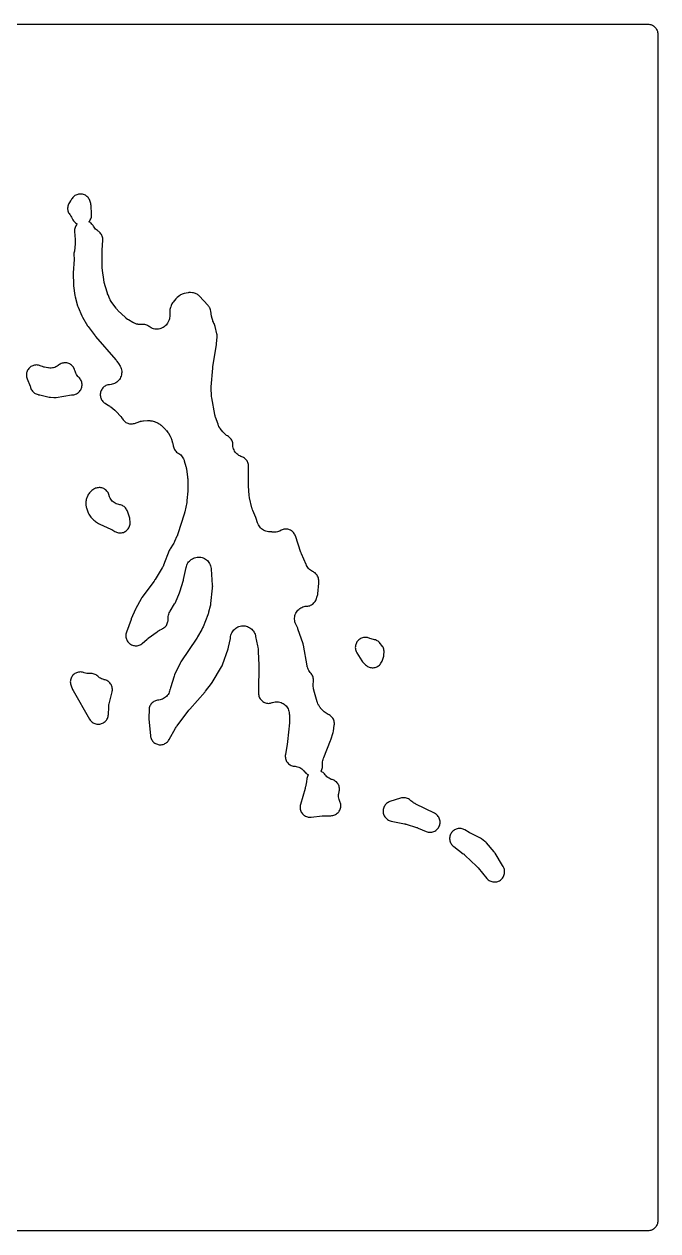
# Model space of a CAD drawing. Header units: millimetres. Extents: x 0 to 300, y 0 to 300.
# Drawn here: x 142.5 to 300.1, y -0.1 to 300.1 of the extents above; entities that cross this region are included whole.
import ezdxf

# ---------------------------------------------------------------- set-up
doc = ezdxf.new("R2010")
doc.units = ezdxf.units.MM
doc.layers.add('CUT', color=7, linetype='CONTINUOUS')

msp = doc.modelspace()

# ---------------------------------------------------------------- linework, layer by layer
at = {"layer": 'CUT'}
msp.add_lwpolyline([(2.4114, 300.1485), (297.5886, 300.1485), (297.8947, 300.1335), (298.1371, 300.0975), (298.3748, 300.038), (298.6056, 299.9554), (298.8271, 299.8507), (299.0373, 299.7247), (299.2341, 299.5787), (299.4156, 299.4142), (299.5802, 299.2326), (299.7262, 299.0358), (299.8521, 298.8256), (299.9569, 298.6041), (300.0395, 298.3734), (300.099, 298.1357), (300.135, 297.8933), (300.15, 297.5872), (300.15, 297.0119), (300.15, 2.4114), (300.1369, 2.1453), (300.135, 2.1054), (300.135, 2.1053), (300.099, 1.8629), (300.0395, 1.6252), (299.9569, 1.3944), (299.8521, 1.1729), (299.7262, 0.9627), (299.5802, 0.7659), (299.4156, 0.5844), (299.2341, 0.4198), (299.0373, 0.2738), (298.8271, 0.1479), (298.6056, 0.0431), (298.3748, -0.0395), (298.1371, -0.099), (297.8947, -0.135), (297.5886, -0.15), (297.0775, -0.15), (3, -0.15)], dxfattribs=at)
for points in [[(154.2758, 252.1142), (154.4259, 251.7985), (154.4268, 251.7965), (154.4275, 251.7968), (154.4909, 251.6432), (154.607, 251.4257), (154.744, 251.2207), (154.9005, 251.0302), (155.075, 250.856), (155.2659, 250.6999), (155.4711, 250.5633), (155.6856, 250.4493), (155.6148, 250.3764), (155.4607, 250.1828), (155.3264, 249.9749), (155.2135, 249.7548), (155.1228, 249.5245), (155.0553, 249.2865), (155.0117, 249.0429), (154.9924, 248.7962), (154.9975, 248.5488), (155.1378, 246.5572), (155.147, 246.317), (155.1481, 246.1538), (155.1419, 245.9135), (155.0409, 244.1709), (155.0255, 243.9861), (155.022, 243.9532), (154.9688, 243.6166), (154.9019, 243.3607), (154.8516, 243.1207), (154.825, 242.8768), (154.8225, 242.6315), (154.844, 242.3871), (154.8825, 242.1078), (154.8958, 241.7724), (154.8955, 241.7397), (154.8894, 241.5572), (154.6995, 238.2821), (154.6977, 238.2453), (154.6974, 238.2385), (154.6955, 238.0836), (154.747, 235.3485), (154.7693, 235.059), (155.0999, 232.6262), (155.1626, 232.3147), (155.7603, 230.0875), (155.8782, 229.7481), (156.8255, 227.5448), (156.9748, 227.2522), (158.2685, 225.0819), (158.4028, 224.8797), (160.1242, 222.5419), (160.2502, 222.3845), (165.2496, 216.6309), (165.3626, 216.4945), (165.4371, 216.4001), (165.5435, 216.2585), (166.1019, 215.4779), (166.2064, 215.3238), (166.2244, 215.2958), (166.3949, 214.9991), (166.5228, 214.7144), (166.6219, 214.4183), (166.6912, 214.1139), (166.7299, 213.8041), (166.7377, 213.492), (166.7145, 213.1807), (166.6606, 212.8732), (166.5764, 212.5726), (166.4629, 212.2818), (166.321, 212.0037), (166.1524, 211.741), (165.9584, 211.4963), (165.7412, 211.2721), (165.5028, 211.0705), (165.2457, 210.8936), (164.9722, 210.743), (164.6851, 210.6203), (164.3873, 210.5266), (164.0817, 210.463), (163.6797, 210.4202), (163.6798, 210.4192), (163.5212, 210.4025), (163.283, 210.3536), (163.0507, 210.2818), (162.8265, 210.1878), (162.6125, 210.0725), (162.4106, 209.9369), (162.2229, 209.7824), (162.0511, 209.6103), (161.8968, 209.4224), (161.7615, 209.2203), (161.6465, 209.0061), (161.5528, 208.7818), (161.4814, 208.5494), (161.4329, 208.3111), (161.4077, 208.0693), (161.4062, 207.8261), (161.4283, 207.584), (161.4738, 207.3451), (161.5423, 207.1119), (161.6331, 206.8863), (161.7454, 206.6707), (161.8782, 206.467), (162.0301, 206.2771), (162.1997, 206.1029), (162.3854, 205.946), (162.5855, 205.8079), (163.4801, 205.2526), (163.6769, 205.1217), (163.8076, 205.0286), (163.9957, 204.8856), (165.0156, 204.0582), (165.218, 203.8815), (165.3509, 203.7569), (165.5402, 203.5662), (166.3918, 202.6444), (166.5228, 202.4949), (166.5455, 202.4676), (166.7827, 202.1488), (166.8024, 202.1193), (166.908, 201.9509), (166.9442, 201.8897), (167.0788, 201.6854), (167.2328, 201.4953), (167.4046, 201.3211), (167.5926, 201.1645), (167.795, 201.0271), (168.0099, 200.9101), (168.2352, 200.8147), (168.4687, 200.7418), (168.7083, 200.692), (168.9515, 200.6659), (169.1962, 200.6637), (169.4399, 200.6854), (169.6803, 200.7308), (169.9151, 200.7995), (171.2184, 201.2513), (171.3695, 201.3001), (171.3967, 201.3082), (171.6796, 201.3801), (171.9675, 201.4279), (171.9957, 201.4313), (172.1536, 201.4473), (173.1742, 201.5287), (173.3846, 201.5396), (173.4157, 201.5403), (173.697, 201.5098), (173.7326, 201.504), (173.9312, 201.4661), (174.0566, 201.4386), (174.299, 201.3978), (174.5441, 201.381), (174.5874, 201.3823), (174.8564, 201.2893), (174.8856, 201.2777), (175.0474, 201.2086), (175.6056, 200.9548), (175.7529, 200.884), (175.779, 200.8707), (176.0406, 200.723), (176.2668, 200.5679), (176.4989, 200.377), (176.5206, 200.3575), (176.6398, 200.2456), (177.7182, 199.1884), (177.841, 199.0622), (177.8624, 199.0392), (178.0712, 198.7921), (178.2558, 198.5265), (178.2726, 198.4998), (178.3626, 198.3486), (178.781, 197.6071), (178.8674, 197.4447), (178.8822, 197.4153), (179.0307, 197.0787), (179.0424, 197.048), (179.1041, 196.8747), (179.4088, 195.9472), (179.4676, 195.7502), (179.4771, 195.7148), (179.5618, 195.3127), (179.5674, 195.2764), (179.5737, 195.2266), (179.6192, 194.9724), (179.6907, 194.7242), (179.7874, 194.4848), (179.9083, 194.2566), (180.052, 194.042), (180.2172, 193.8435), (180.4019, 193.663), (180.6043, 193.5026), (180.8222, 193.3639), (180.9395, 193.2975), (181.1867, 193.1242), (181.4162, 192.9281), (181.6258, 192.7108), (181.8136, 192.4745), (181.9779, 192.2212), (182.1172, 191.9534), (182.2409, 191.6465), (182.2515, 191.6161), (182.3067, 191.4448), (182.7133, 190.0689), (182.7512, 189.9311), (182.7575, 189.9063), (182.8174, 189.6268), (182.8218, 189.6016), (182.8437, 189.4604), (183.1232, 187.4009), (183.1459, 187.1877), (183.1572, 187.0425), (183.1677, 186.8283), (183.2161, 184.4673), (183.2145, 184.2554), (183.2093, 184.1117), (183.1957, 183.9002), (182.9811, 181.588), (182.9578, 181.3931), (182.9386, 181.2611), (182.9052, 181.0677), (182.4469, 178.7748), (182.3994, 178.5677), (182.3631, 178.4281), (182.304, 178.2241), (180.7149, 173.2731), (180.6386, 173.0582), (180.5824, 172.9139), (180.4932, 172.7041), (179.8769, 171.3679), (179.7606, 171.1372), (179.6763, 170.9834), (179.5444, 170.7611), (178.8074, 169.6115), (178.6838, 169.3958), (178.5822, 169.1688), (177.1654, 165.5278), (177.102, 165.3747), (177.09, 165.3476), (176.9431, 165.0507), (176.9288, 165.0247), (176.8456, 164.8814), (175.0295, 161.9051), (174.9395, 161.7646), (174.8762, 161.6705), (174.7799, 161.5342), (171.7661, 157.4598), (171.5785, 157.165), (170.2511, 154.7178), (170.1579, 154.5272), (169.1314, 152.179), (169.1186, 152.1492), (169.1163, 152.1437), (169.0667, 152.0165), (167.9113, 148.7967), (167.8401, 148.5627), (167.7921, 148.323), (167.7677, 148.0796), (167.7672, 147.8351), (167.7906, 147.5917), (167.8376, 147.3517), (167.9079, 147.1175), (168.0008, 146.8913), (168.1153, 146.6752), (168.2503, 146.4713), (168.4046, 146.2816), (168.5767, 146.1079), (168.765, 145.9519), (168.9676, 145.815), (169.1826, 145.6985), (169.408, 145.6036), (169.6416, 145.5311), (169.8811, 145.4819), (170.1243, 145.4562), (170.3688, 145.4545), (170.6124, 145.4766), (170.8526, 145.5225), (171.0871, 145.5916), (171.3138, 145.6832), (171.5305, 145.7966), (171.7351, 145.9306), (171.9255, 146.084), (172.9846, 147.0256), (173.1199, 147.1402), (173.2135, 147.2159), (173.354, 147.324), (175.5545, 148.9358), (175.7684, 149.0814), (175.9168, 149.1751), (176.1401, 149.3056), (176.8701, 149.6989), (176.9168, 149.7224), (177.134, 149.8462), (177.3378, 149.991), (177.5261, 150.1555), (177.6971, 150.338), (177.849, 150.5366), (177.9802, 150.7494), (178.0896, 150.9743), (178.1759, 151.2089), (178.2384, 151.4511), (178.2764, 151.6982), (178.2895, 151.9479), (178.2793, 152.1606), (178.2781, 152.4758), (178.3048, 152.77), (178.3589, 153.0604), (178.44, 153.3444), (178.5474, 153.6196), (178.6929, 153.9089), (178.7083, 153.9363), (178.7984, 154.0877), (179.9155, 155.8694), (180.0111, 156.0358), (180.0937, 156.209), (181.1216, 158.5971), (181.2243, 158.882), (182.0783, 161.7941), (182.0874, 161.8259), (182.089, 161.8318), (182.1227, 161.9669), (182.7817, 164.9655), (182.8257, 165.1447), (182.8344, 165.1766), (182.9397, 165.4997), (183.0643, 165.7837), (183.2162, 166.0539), (183.394, 166.3079), (183.5959, 166.5432), (183.8201, 166.7574), (184.0642, 166.9485), (184.326, 167.1146), (184.6029, 167.2542), (184.8921, 167.3658), (185.191, 167.4484), (185.4965, 167.5011), (185.8057, 167.5236), (186.1157, 167.5154), (186.4233, 167.4768), (186.7256, 167.408), (187.0197, 167.3099), (187.3027, 167.1832), (187.5719, 167.0293), (187.8245, 166.8496), (188.0583, 166.646), (188.2709, 166.4203), (188.4602, 166.1747), (188.6244, 165.9117), (188.7619, 165.6339), (188.8714, 165.3438), (188.9518, 165.0444), (189.0072, 164.709), (189.0109, 164.6762), (189.0275, 164.4921), (189.2867, 160.5106), (189.2937, 160.3521), (189.2943, 160.3237), (189.2881, 160.0066), (189.2864, 159.9783), (189.2732, 159.8202), (188.8749, 156.0111), (188.8382, 155.7496), (188.8071, 155.5731), (188.752, 155.3149), (188.3733, 153.8004), (188.3039, 153.5581), (188.2514, 153.3953), (188.1659, 153.1582), (186.969, 150.1575), (186.8646, 149.9199), (186.7882, 149.7613), (186.6676, 149.5316), (185.5949, 147.6492), (185.5267, 147.5343), (185.4789, 147.4571), (185.4067, 147.3447), (181.4489, 141.4239), (181.3504, 141.2638), (181.2642, 141.0968), (179.9061, 138.2034), (179.789, 137.9058), (178.8541, 134.9958), (178.7705, 134.6549), (178.7501, 134.5362), (178.7426, 134.4972), (178.6626, 134.1684), (178.5605, 133.877), (178.4304, 133.5971), (178.2735, 133.3312), (178.0912, 133.082), (177.8854, 132.8519), (177.658, 132.6431), (177.4113, 132.4576), (177.1475, 132.2972), (176.8693, 132.1634), (176.5793, 132.0575), (176.2803, 131.9806), (175.9753, 131.9333), (175.8948, 131.9289), (175.6505, 131.9033), (175.41, 131.8538), (175.1755, 131.781), (174.9493, 131.6855), (174.7335, 131.5683), (174.5302, 131.4305), (174.3415, 131.2734), (174.1691, 131.0985), (174.0147, 130.9076), (173.8797, 130.7025), (173.7655, 130.4851), (173.6732, 130.2575), (173.6037, 130.022), (173.5576, 129.7808), (173.5354, 129.5363), (173.4568, 127.6417), (173.4664, 127.2968), (173.876, 123.0739), (173.9113, 122.8328), (173.9699, 122.5963), (174.0513, 122.3667), (174.1546, 122.146), (174.2789, 121.9365), (174.423, 121.74), (174.5856, 121.5585), (174.765, 121.3937), (174.9596, 121.2472), (175.1676, 121.1203), (175.3869, 121.0142), (175.6156, 120.93), (175.8513, 120.8685), (176.0919, 120.8301), (176.3351, 120.8154), (176.5785, 120.8244), (176.82, 120.8571), (177.0571, 120.9131), (177.2876, 120.992), (177.5094, 121.0929), (177.7203, 121.2149), (177.9183, 121.3569), (178.1015, 121.5174), (178.2683, 121.695), (178.4169, 121.8881), (178.5461, 122.0946), (180.1595, 124.9786), (180.2941, 125.2007), (180.3906, 125.3481), (180.5402, 125.5604), (183.4611, 129.4136), (183.5477, 129.5236), (183.608, 129.5973), (183.6987, 129.704), (187.4894, 133.997), (187.5103, 134.0211), (187.5142, 134.0255), (187.599, 134.1297), (189.1097, 136.089), (189.2777, 136.3361), (191.6061, 140.2453), (191.7211, 140.4619), (191.8144, 140.6887), (193.2455, 144.722), (193.3416, 145.0715), (193.7802, 147.282), (193.8122, 147.4883), (193.817, 147.5305), (193.842, 147.712), (193.8472, 147.7443), (193.9174, 148.0736), (194.0105, 148.3664), (194.1317, 148.6487), (194.2799, 148.9178), (194.4536, 149.1712), (194.6512, 149.4064), (194.8708, 149.6212), (195.1104, 149.8136), (195.3675, 149.9816), (195.6399, 150.1238), (195.9248, 150.2387), (196.2195, 150.3253), (196.5213, 150.3827), (196.8273, 150.4104), (197.1345, 150.4081), (197.44, 150.3758), (197.7409, 150.3139), (198.0343, 150.2229), (198.3175, 150.1038), (198.5877, 149.9575), (198.8423, 149.7856), (199.0789, 149.5897), (199.2953, 149.3716), (199.4894, 149.1335), (199.6593, 148.8775), (199.8034, 148.6062), (199.9204, 148.3221), (200.0176, 147.9997), (200.0255, 147.968), (200.0654, 147.7891), (200.5328, 145.4239), (200.5785, 145.1354), (200.5809, 145.1205), (200.6623, 144.6061), (200.6785, 144.4232), (200.8116, 141.8787), (200.8329, 141.1241), (200.8341, 141.0833), (200.8358, 141.0239), (200.7829, 133.6432), (200.7931, 133.3993), (200.827, 133.1577), (200.8843, 132.9205), (200.9644, 132.69), (201.0666, 132.4684), (201.19, 132.2579), (201.3332, 132.0604), (201.4951, 131.8778), (201.674, 131.7118), (201.8682, 131.564), (202.0758, 131.4359), (202.295, 131.3287), (202.5236, 131.2433), (202.7595, 131.1807), (203.0003, 131.1413), (203.2438, 131.1256), (203.4877, 131.1337), (203.7296, 131.1655), (203.9673, 131.2208), (204.1984, 131.2989), (204.294, 131.3366), (204.5862, 131.42), (204.8851, 131.4749), (205.1879, 131.5007), (205.4917, 131.4971), (205.7938, 131.4643), (206.0914, 131.4024), (206.3815, 131.3121), (206.6616, 131.1942), (206.929, 131.0498), (207.1812, 130.8803), (207.4159, 130.6873), (207.6309, 130.4725), (207.8241, 130.2379), (207.9938, 129.9858), (208.1383, 129.7185), (208.2564, 129.4385), (208.3469, 129.1484), (208.409, 128.851), (208.4453, 128.5199), (208.4472, 128.4875), (208.4539, 128.3064), (208.4724, 126.819), (208.4696, 126.6201), (208.4641, 126.4851), (208.4507, 126.2867), (208.0099, 121.5935), (208.0095, 121.5905), (208.0079, 121.5781), (207.9995, 121.5127), (207.9733, 121.3093), (207.9511, 121.1364), (207.9243, 120.9274), (207.4774, 118.391), (207.4462, 118.1405), (207.4405, 117.8881), (207.4602, 117.6365), (207.5051, 117.3881), (207.5749, 117.1456), (207.6688, 116.9113), (207.7859, 116.6876), (207.9248, 116.4769), (208.0844, 116.2813), (208.2628, 116.1028), (208.4583, 115.9432), (208.669, 115.8041), (208.8925, 115.687), (209.1268, 115.593), (209.3693, 115.5231), (209.6177, 115.478), (209.8693, 115.4582), (209.8845, 115.4578), (210.1867, 115.4198), (210.4838, 115.3528), (210.7731, 115.2573), (211.0517, 115.1343), (211.3172, 114.9849), (211.567, 114.8106), (211.7987, 114.6129), (212.0102, 114.3937), (212.2553, 114.0847), (212.2564, 114.0855), (212.3519, 113.965), (212.5197, 113.791), (212.7036, 113.6341), (212.9017, 113.4956), (213.1123, 113.3769), (213.202, 113.3372), (213.2018, 113.3369), (213.0758, 113.1283), (212.9708, 112.9084), (212.8876, 112.6793), (212.8271, 112.4432), (212.7899, 112.2024), (212.7492, 111.8139), (212.7442, 111.7818), (212.7122, 111.603), (212.4529, 110.3329), (212.4202, 110.1875), (212.396, 110.0892), (212.3576, 109.9453), (211.2116, 105.9724), (211.1551, 105.7328), (211.1224, 105.4888), (211.1139, 105.2428), (211.1297, 104.9972), (211.1695, 104.7542), (211.233, 104.5164), (211.3196, 104.286), (211.4284, 104.0652), (211.5584, 103.8561), (211.7084, 103.6609), (211.8768, 103.4814), (212.0621, 103.3193), (212.2624, 103.1762), (212.4758, 103.0535), (212.7003, 102.9524), (212.9336, 102.8738), (213.1735, 102.8186), (213.4176, 102.7872), (213.6637, 102.78), (213.9093, 102.7971), (216.6586, 103.1245), (216.8715, 103.1437), (217.0163, 103.1526), (217.2298, 103.1596), (218.7776, 103.1667), (219.0273, 103.1803), (219.2745, 103.2188), (219.5166, 103.2819), (219.7512, 103.3688), (219.9759, 103.4788), (220.1885, 103.6106), (220.3868, 103.763), (220.5689, 103.9345), (220.733, 104.1233), (220.8774, 104.3276), (221.0007, 104.5453), (221.1015, 104.7742), (221.179, 105.0121), (221.2324, 105.2565), (221.261, 105.505), (221.2647, 105.7551), (221.2433, 106.0044), (221.1972, 106.2502), (221.1267, 106.4902), (221.0325, 106.722), (220.9307, 106.9406), (220.8298, 107.2267), (220.7568, 107.5212), (220.7126, 107.8214), (220.6975, 108.1245), (220.7117, 108.4275), (220.755, 108.7279), (220.8483, 109.1095), (220.8476, 109.1097), (220.8889, 109.2797), (220.9233, 109.5258), (220.9331, 109.7741), (220.9182, 110.0222), (220.8787, 110.2675), (220.8151, 110.5077), (220.728, 110.7405), (220.6182, 110.9634), (220.4867, 111.1743), (220.335, 111.3711), (220.1645, 111.5519), (219.977, 111.7149), (219.7741, 111.8584), (219.558, 111.9811), (219.3308, 112.0817), (219.0947, 112.1593), (218.898, 112.2133), (218.6031, 112.3271), (218.3211, 112.47), (218.0548, 112.6405), (217.8071, 112.8368), (217.5803, 113.057), (217.3767, 113.2989), (217.3411, 113.3511), (217.194, 113.5455), (217.0287, 113.7246), (216.8468, 113.8868), (216.6499, 114.0305), (216.44, 114.1543), (216.3067, 114.2163), (216.3177, 114.2313), (216.4412, 114.4391), (216.5441, 114.6578), (216.6254, 114.8855), (216.6844, 115.1199), (216.7204, 115.3589), (216.7332, 115.6003), (216.7365, 116.3361), (216.7415, 116.5152), (216.7432, 116.5471), (216.7761, 116.8748), (216.8345, 117.1696), (216.9291, 117.485), (216.9397, 117.5152), (217.0033, 117.6827), (218.7021, 121.8536), (218.78, 122.0736), (219.3273, 123.8852), (219.4045, 124.2244), (219.6326, 125.6929), (219.6588, 125.9453), (219.6592, 126.1991), (219.6339, 126.4516), (219.5832, 126.7003), (219.5075, 126.9425), (219.4076, 127.1758), (219.2846, 127.3978), (219.1397, 127.6062), (218.9745, 127.7988), (218.7905, 127.9736), (218.5898, 128.129), (218.3744, 128.2631), (218.1465, 128.3747), (217.8571, 128.4987), (217.5932, 128.6429), (217.3443, 128.8118), (217.0903, 129.0221), (217.0667, 129.0437), (216.9371, 129.1677), (216.5884, 129.5177), (216.4612, 129.6519), (216.4391, 129.6764), (216.2054, 129.9626), (216.1857, 129.9892), (216.0797, 130.1407), (215.8614, 130.4694), (215.7585, 130.6334), (215.7409, 130.6632), (215.5756, 130.9784), (215.4437, 131.309), (215.4326, 131.3417), (215.375, 131.5266), (214.5565, 134.4134), (214.51, 134.5941), (214.5025, 134.6266), (214.4422, 134.9643), (214.4158, 135.3063), (214.4149, 135.3396), (214.4144, 135.5262), (214.4457, 136.9256), (214.4389, 137.1742), (214.4075, 137.4208), (214.3517, 137.6631), (214.2721, 137.8987), (214.1695, 138.1251), (214.0449, 138.3403), (213.8995, 138.542), (213.7349, 138.7283), (213.6488, 138.8165), (213.4538, 139.0604), (213.284, 139.3225), (213.1411, 139.6002), (213.0263, 139.8906), (212.9328, 140.2199), (212.9253, 140.2523), (212.8878, 140.4348), (211.9591, 145.6127), (211.919, 145.796), (211.8653, 145.9759), (210.6044, 149.6853), (210.5373, 149.8607), (210.4573, 150.0305), (210.1408, 150.6416), (210.0617, 150.8038), (210.0479, 150.8337), (209.9232, 151.1449), (209.8376, 151.4386), (209.7808, 151.7392), (209.7536, 152.0438), (209.7561, 152.3497), (209.7883, 152.6539), (209.8498, 152.9535), (209.9402, 153.2457), (210.0586, 153.5278), (210.2038, 153.797), (210.3745, 154.0509), (210.569, 154.2869), (210.7855, 154.503), (211.022, 154.697), (211.2763, 154.8671), (211.5458, 155.0117), (211.8282, 155.1294), (212.1206, 155.2191), (212.4204, 155.28), (212.7246, 155.3115), (212.7709, 155.3118), (213.0237, 155.3261), (213.2738, 155.3659), (213.5186, 155.4308), (213.7555, 155.5201), (213.9822, 155.6329), (214.1964, 155.7681), (214.3957, 155.9243), (214.5782, 156.0998), (214.7421, 156.2929), (214.8855, 156.5015), (215.0071, 156.7236), (215.1057, 156.9569), (215.4011, 157.7688), (215.4656, 157.973), (215.5125, 158.182), (215.5412, 158.3942), (215.784, 161.0289), (215.7943, 161.2246), (215.7893, 161.4205), (215.7642, 161.8071), (215.735, 162.0583), (215.6806, 162.3054), (215.6015, 162.5457), (215.4985, 162.7767), (215.3727, 162.9962), (215.2254, 163.2018), (215.0581, 163.3915), (214.8724, 163.5633), (214.6703, 163.7155), (214.4539, 163.8465), (214.2253, 163.9549), (214.2126, 163.9602), (213.9431, 164.1038), (213.6888, 164.2728), (213.4521, 164.4657), (213.2352, 164.6806), (213.0402, 164.9155), (212.8689, 165.1683), (212.7089, 165.4622), (212.6947, 165.4915), (212.6195, 165.6574), (211.4847, 168.331), (211.4309, 168.4648), (211.3961, 168.5564), (211.3475, 168.6921), (209.9719, 172.7813), (209.8843, 173.0053), (209.7756, 173.2198), (209.6468, 173.423), (209.4991, 173.6128), (209.3338, 173.7875), (209.1525, 173.9455), (208.9568, 174.0854), (208.7486, 174.2059), (208.5298, 174.3057), (208.3024, 174.3841), (208.0685, 174.4403), (207.8304, 174.4737), (207.5901, 174.4841), (207.3499, 174.4713), (207.112, 174.4356), (206.8787, 174.3771), (206.6521, 174.2965), (206.4343, 174.1945), (206.0684, 174.0011), (205.778, 173.8833), (205.4767, 173.7948), (205.168, 173.7369), (204.855, 173.71), (204.541, 173.7145), (204.199, 173.7538), (204.1325, 173.7648), (203.9061, 173.7917), (203.6783, 173.798), (203.628, 173.797), (203.5943, 173.7973), (203.2484, 173.8171), (202.9363, 173.8667), (202.6307, 173.9475), (202.3347, 174.0585), (202.0514, 174.1986), (201.7836, 174.3665), (201.534, 174.5604), (201.3051, 174.7784), (201.0993, 175.0183), (200.9186, 175.2776), (200.7649, 175.5538), (200.6276, 175.8719), (200.6158, 175.9034), (200.5543, 176.0816), (200.2347, 177.0901), (200.1407, 177.3396), (199.3765, 179.0808), (199.3107, 179.2404), (199.2996, 179.2693), (199.1905, 179.5968), (199.1821, 179.6266), (199.139, 179.7938), (198.5565, 182.2883), (198.5263, 182.4297), (198.5214, 182.4552), (198.4776, 182.7409), (198.4746, 182.7667), (198.461, 182.9106), (198.2908, 185.1707), (198.2824, 185.3261), (198.2788, 185.4317), (198.2768, 185.5873), (198.3122, 190.0988), (198.3025, 190.3386), (198.2699, 190.5764), (198.2147, 190.81), (198.1373, 191.0372), (198.0385, 191.2559), (197.9191, 191.4642), (197.7804, 191.66), (197.6235, 191.8416), (197.4499, 192.0074), (197.2612, 192.1557), (197.0591, 192.2853), (196.8456, 192.3948), (196.6225, 192.4834), (196.3848, 192.5649), (196.1113, 192.6889), (195.8509, 192.8384), (195.6059, 193.012), (195.3786, 193.2082), (195.1711, 193.4252), (194.9852, 193.661), (194.8226, 193.9135), (194.6848, 194.1803), (194.5731, 194.4591), (194.4885, 194.7472), (194.4318, 195.0421), (194.4035, 195.341), (194.4036, 195.4723), (194.392, 195.7156), (194.3567, 195.9567), (194.2981, 196.1932), (194.2168, 196.4229), (194.1135, 196.6435), (193.9893, 196.8531), (193.8452, 197.0496), (193.6827, 197.2311), (193.5033, 197.3959), (193.3087, 197.5425), (193.1007, 197.6695), (192.8502, 197.8061), (192.5379, 198.0248), (192.2798, 198.2501), (192.0353, 198.5132), (192.0129, 198.5399), (191.8914, 198.693), (191.2543, 199.5406), (191.142, 199.6982), (191.1227, 199.7269), (190.9394, 200.0317), (190.7884, 200.3538), (190.7754, 200.3858), (190.7071, 200.567), (190.0809, 202.3663), (190.0359, 202.5043), (190.0283, 202.5292), (189.9544, 202.8099), (189.9487, 202.8353), (189.92, 202.9777), (189.1529, 207.1928), (189.116, 207.4433), (189.0967, 207.614), (189.0768, 207.8664), (189.0132, 209.2791), (189.01, 209.5121), (189.0127, 209.6703), (189.024, 209.903), (189.3939, 214.5544), (189.4097, 214.7109), (189.4226, 214.8171), (189.4449, 214.9728), (190.3324, 220.3592), (190.3586, 220.578), (190.4884, 222.3037), (190.4946, 222.5565), (190.4753, 222.8086), (190.4305, 223.0574), (189.9917, 224.9449), (189.9266, 225.1744), (189.84, 225.3967), (189.7325, 225.6098), (189.6982, 225.6704), (189.5581, 225.9475), (189.443, 226.238), (189.4331, 226.2667), (189.3813, 226.4286), (189.2514, 226.8693), (189.1902, 227.1045), (189.1539, 227.2653), (189.1082, 227.5039), (188.9108, 228.7494), (188.8528, 229.0187), (188.7655, 229.2799), (188.65, 229.53), (188.6011, 229.622), (188.4913, 229.8089), (188.3657, 229.9856), (188.2253, 230.1508), (186.0384, 232.5073), (185.8702, 232.6723), (185.6872, 232.8206), (185.491, 232.9511), (185.2835, 233.0626), (185.0663, 233.154), (184.8415, 233.2246), (184.6111, 233.2737), (184.3771, 233.3009), (183.88, 233.335), (183.6716, 233.3406), (183.4633, 233.3288), (183.2568, 233.2996), (182.2619, 233.1167), (182.0276, 233.0619), (181.7997, 232.9848), (181.5803, 232.8861), (181.3714, 232.7669), (181.1749, 232.628), (180.5602, 232.1478), (180.361, 231.9745), (180.1812, 231.7812), (179.5167, 230.9864), (179.3648, 230.7849), (179.234, 230.5691), (179.1257, 230.3412), (179.0408, 230.1036), (178.942, 229.7752), (178.8721, 229.6), (178.7884, 229.3536), (178.7308, 229.0998), (178.6998, 228.8414), (178.6959, 228.5812), (178.7191, 228.3219), (178.7259, 228.274), (178.7295, 228.2434), (178.7524, 227.9282), (178.7468, 227.6398), (178.7149, 227.3532), (178.6513, 227.0436), (178.6437, 227.0138), (178.5976, 226.8482), (178.511, 226.5628), (178.453, 226.3871), (178.4418, 226.3559), (178.3115, 226.0417), (178.1649, 225.7682), (177.9921, 225.5104), (177.7947, 225.271), (177.5747, 225.0521), (177.3342, 224.856), (177.0755, 224.6846), (176.8012, 224.5395), (176.5139, 224.4221), (176.2164, 224.3336), (175.9117, 224.2749), (175.6027, 224.2465), (175.2923, 224.2487), (174.9837, 224.2815), (174.6799, 224.3445), (174.3837, 224.4372), (174.0981, 224.5586), (173.8259, 224.7076), (173.545, 224.8995), (173.5433, 224.9008), (173.5425, 224.8997), (173.4099, 225), (173.1939, 225.1314), (172.9658, 225.2403), (172.7278, 225.3255), (172.4825, 225.3863), (172.2322, 225.4221), (171.9797, 225.4323), (171.7273, 225.4171), (171.7046, 225.4145), (171.6646, 225.4113), (171.2141, 225.4019), (171.174, 225.4034), (170.9681, 225.4177), (170.7878, 225.4406), (170.7521, 225.4462), (170.3871, 225.5231), (170.0638, 225.6288), (169.7239, 225.7823), (169.6917, 225.7989), (169.5141, 225.8972), (168.4399, 226.5302), (168.2535, 226.6475), (168.221, 226.6693), (167.8706, 226.9356), (167.8408, 226.9612), (167.6779, 227.1093), (165.8067, 228.9143), (165.6953, 229.0264), (165.6758, 229.0469), (165.4676, 229.2846), (165.4499, 229.3067), (165.3535, 229.4319), (164.2614, 230.9147), (164.1374, 231.0937), (164.1163, 231.1262), (163.9005, 231.5043), (163.8833, 231.539), (163.7922, 231.7369), (163.3295, 232.8237), (163.2449, 233.0409), (163.1921, 233.19), (163.1212, 233.4121), (162.4155, 235.8839), (162.3527, 236.1367), (162.3161, 236.3095), (162.2711, 236.566), (161.9498, 238.8597), (161.9235, 239.1068), (161.9112, 239.275), (161.9013, 239.5234), (161.8746, 243.5812), (161.8757, 243.6993), (161.8777, 243.7795), (161.8825, 243.8975), (162.0236, 246.3975), (162.0256, 246.6387), (162.0043, 246.879), (161.9599, 247.1162), (161.8929, 247.3479), (161.8038, 247.5722), (161.6936, 247.7868), (161.5631, 247.9897), (161.4138, 248.1792), (161.2468, 248.3534), (161.0639, 248.5106), (160.8666, 248.6495), (160.6901, 248.7615), (160.4557, 248.9433), (160.2395, 249.1463), (160.0433, 249.3688), (159.869, 249.6088), (159.7036, 249.8887), (159.7026, 249.8905), (159.7, 249.8892), (159.6375, 250.0067), (159.5003, 250.2126), (159.3433, 250.4039), (159.1683, 250.5787), (158.9768, 250.7354), (158.7707, 250.8724), (158.5574, 250.9855), (158.6192, 251.0484), (158.7738, 251.2405), (158.9088, 251.4468), (159.0228, 251.6654), (159.1147, 251.8942), (159.1836, 252.131), (159.2288, 252.3734), (159.25, 252.619), (159.2468, 252.8656), (159.1149, 254.9875), (159.0858, 255.2427), (159.0307, 255.4935), (158.8821, 256.0354), (158.8051, 256.2702), (158.7052, 256.4962), (158.5836, 256.7112), (158.4413, 256.9132), (158.2798, 257.1002), (158.1006, 257.2703), (157.9054, 257.4219), (157.6963, 257.5534), (157.4752, 257.6637), (157.2443, 257.7517), (157.0059, 257.8164), (156.7622, 257.8572), (156.5157, 257.8738), (156.2687, 257.866), (156.0238, 257.8339), (155.7832, 257.7777), (155.5493, 257.6981), (155.3244, 257.5957), (155.1107, 257.4717), (154.9103, 257.3271), (154.7252, 257.1635), (154.5571, 256.9824), (154.4077, 256.7857), (154.2784, 256.5751), (154.1733, 256.3831), (154.1536, 256.3515), (154.0385, 256.1776), (153.7354, 255.746), (153.6056, 255.5407), (153.4964, 255.3238), (153.4087, 255.0973), (153.3434, 254.8634), (153.3012, 254.6242), (153.2823, 254.3821), (153.287, 254.1393), (153.3152, 253.8981), (153.3667, 253.6607), (153.441, 253.4295), (153.5374, 253.2066), (153.655, 252.9941), (153.7926, 252.794), (153.8988, 252.6678), (153.8984, 252.6675), (153.8998, 252.6658), (154.1104, 252.3869)], [(148.6777, 207.3413), (149.0167, 207.2874), (149.812, 207.2165), (150.0205, 207.2067), (150.229, 207.2143), (150.4361, 207.2392), (154.2685, 207.8638), (154.4183, 207.8851), (154.4452, 207.8884), (154.5745, 207.8989), (154.8155, 207.9302), (155.0522, 207.9849), (155.2826, 208.0622), (155.5044, 208.1615), (155.7154, 208.2819), (155.9138, 208.4223), (156.0976, 208.5812), (156.2652, 208.7572), (156.4148, 208.9486), (156.5452, 209.1537), (156.655, 209.3705), (156.7433, 209.5969), (156.8091, 209.8308), (156.852, 210.07), (156.8714, 210.3122), (156.8672, 210.5551), (156.8395, 210.7965), (156.7884, 211.0341), (156.7146, 211.2656), (156.6186, 211.4888), (156.5014, 211.7017), (156.364, 211.9022), (156.2079, 212.0883), (156.0344, 212.2585), (156.0297, 212.2627), (155.8227, 212.4863), (155.6384, 212.7288), (155.4784, 212.988), (155.3442, 213.2615), (155.2269, 213.5741), (155.2113, 213.6224), (155.2019, 213.6524), (155.1788, 213.7263), (155.156, 213.7957), (155.1515, 213.8089), (155.1068, 213.9287), (154.9558, 214.3039), (154.8518, 214.5292), (154.726, 214.7431), (154.5796, 214.9434), (154.4141, 215.1283), (154.2311, 215.2958), (154.0324, 215.4444), (153.8199, 215.5725), (153.5958, 215.679), (153.3622, 215.7627), (153.1215, 215.8228), (152.8759, 215.8588), (152.6281, 215.8703), (152.3803, 215.8571), (152.1351, 215.8194), (151.8948, 215.7577), (151.6618, 215.6724), (151.4384, 215.5644), (151.2268, 215.4348), (151.0291, 215.2849), (150.9127, 215.1872), (150.6561, 215.0118), (150.3835, 214.8626), (150.0975, 214.7411), (149.8009, 214.6483), (149.4966, 214.5853), (149.1875, 214.5527), (148.8768, 214.5507), (148.5376, 214.5821), (148.5048, 214.5868), (148.322, 214.6176), (147.5451, 214.768), (147.364, 214.8078), (147.3319, 214.8157), (147.0054, 214.9132), (146.7178, 215.0311), (146.7069, 215.0369), (146.4863, 215.1405), (146.2567, 215.2222), (146.0202, 215.2811), (145.7792, 215.3167), (145.5358, 215.3287), (145.2924, 215.3169), (145.0513, 215.2815), (144.8148, 215.2228), (144.5851, 215.1413), (144.3645, 215.0379), (144.1549, 214.9134), (143.9585, 214.7692), (143.7771, 214.6065), (143.6124, 214.4269), (143.4659, 214.2322), (143.3391, 214.0241), (143.2331, 213.8047), (143.149, 213.5759), (143.0876, 213.3401), (143.0494, 213.0994), (143.0349, 212.8562), (143.0441, 212.6127), (143.077, 212.3712), (143.1332, 212.1341), (143.2122, 211.9036), (143.9521, 210.0461), (144.0117, 209.8859), (144.0217, 209.857), (144.0713, 209.6896), (144.1507, 209.4622), (144.2517, 209.2434), (144.3732, 209.0355), (144.5142, 208.8401), (144.6734, 208.6593), (144.8492, 208.4946), (145.0401, 208.3476), (145.2442, 208.2196), (145.4597, 208.1119), (145.6845, 208.0255), (145.9167, 207.9611), (146.0597, 207.9359), (146.0594, 207.9344), (146.1541, 207.9176), (146.3382, 207.88)], [(157.9577, 179.7519), (158.2891, 178.7577), (158.3631, 178.5631), (158.453, 178.3753), (158.5583, 178.1956), (158.8944, 177.673), (159.0757, 177.4259), (159.2859, 177.2029), (159.8363, 176.6861), (160.0152, 176.5333), (160.2077, 176.398), (160.9661, 175.9166), (161.2817, 175.7467), (164.0599, 174.4991), (164.2179, 174.4237), (164.2458, 174.4095), (164.5259, 174.2509), (164.79, 174.0667), (164.8149, 174.0476), (165.0201, 173.9054), (165.2385, 173.7845), (165.4678, 173.6859), (165.7059, 173.6108), (165.9502, 173.5597), (166.1984, 173.5332), (166.4481, 173.5316), (166.6966, 173.555), (166.9416, 173.603), (167.1805, 173.6751), (167.4111, 173.7708), (167.631, 173.889), (167.838, 174.0285), (168.03, 174.1879), (168.2052, 174.3658), (168.3618, 174.5602), (168.4982, 174.7692), (168.6131, 174.9908), (168.7054, 175.2228), (168.774, 175.4628), (168.8183, 175.7084), (168.838, 175.9573), (168.8327, 176.2069), (168.7756, 177.0086), (168.7478, 177.2423), (168.6983, 177.4722), (168.6273, 177.6966), (168.1702, 178.9352), (168.0768, 179.1553), (167.9628, 179.3654), (167.8293, 179.5636), (167.6774, 179.7483), (167.5086, 179.9175), (167.3244, 180.0699), (167.1265, 180.204), (166.9168, 180.3186), (166.697, 180.4126), (166.4692, 180.4852), (166.2356, 180.5357), (165.9873, 180.577), (165.6892, 180.6574), (165.4004, 180.7666), (165.1237, 180.9036), (164.8617, 181.0671), (164.6171, 181.2554), (164.3921, 181.4669), (164.1889, 181.6994), (164.0096, 181.9507), (163.8557, 182.2184), (163.7288, 182.4998), (163.6301, 182.7924), (163.61, 182.8793), (163.5431, 183.1155), (163.4533, 183.3441), (163.3414, 183.5627), (163.2087, 183.7693), (163.0564, 183.9619), (162.8859, 184.1387), (162.6988, 184.2978), (162.4971, 184.4378), (162.2826, 184.5574), (162.0574, 184.6553), (161.8237, 184.7307), (161.5837, 184.7827), (161.3398, 184.811), (161.0942, 184.8152), (160.8495, 184.7953), (160.6078, 184.7515), (160.3717, 184.6842), (160.228, 184.6355), (159.9839, 184.5381), (159.7513, 184.4157), (159.5329, 184.2695), (159.331, 184.1013), (158.8845, 183.6873), (158.7026, 183.5002), (158.5413, 183.2951), (158.4022, 183.0743), (158.2868, 182.8403), (158.0559, 182.3023), (157.9736, 182.0829), (157.9122, 181.8567), (157.8723, 181.6257), (157.8542, 181.3921), (157.8306, 180.6185), (157.8336, 180.3985), (157.8559, 180.1796), (157.8974, 179.9635)], [(227.6204, 147.5253), (227.3732, 147.538), (227.126, 147.5262), (226.8812, 147.4901), (226.6411, 147.4299), (226.4082, 147.3463), (226.1847, 147.2401), (225.9728, 147.1123), (225.7745, 146.9641), (225.5919, 146.7971), (225.4267, 146.6129), (225.2805, 146.4132), (225.1547, 146.2), (225.0507, 145.9755), (224.9693, 145.7417), (224.9115, 145.5011), (224.8778, 145.2559), (224.8684, 145.0086), (224.8836, 144.7616), (224.9231, 144.5173), (224.9866, 144.2781), (225.0734, 144.0463), (225.0886, 144.011), (225.1723, 143.8363), (225.2692, 143.6687), (226.5203, 141.6856), (226.6558, 141.4919), (226.8089, 141.3118), (227.2356, 140.8556), (227.4157, 140.6814), (227.6123, 140.5262), (227.709, 140.4574), (227.9134, 140.3265), (228.1295, 140.216), (228.3552, 140.127), (228.5886, 140.0603), (228.8273, 140.0165), (229.0691, 139.9961), (229.3118, 139.9993), (229.553, 140.0259), (229.7905, 140.0759), (230.022, 140.1486), (230.2454, 140.2434), (230.4586, 140.3594), (230.6595, 140.4956), (230.8462, 140.6506), (231.0171, 140.823), (231.1704, 141.0111), (231.2524, 141.1223), (231.405, 141.3555), (231.5307, 141.6042), (231.6279, 141.8653), (231.8706, 142.6479), (231.9238, 142.8486), (231.9602, 143.053), (231.9795, 143.2597), (232.0097, 143.8476), (232.01, 144.1001), (231.9847, 144.3514), (231.9342, 144.5989), (231.8591, 144.84), (231.7599, 145.0723), (231.6379, 145.2934), (231.4941, 145.501), (231.0814, 146.0373), (230.918, 146.2288), (230.7362, 146.4028), (230.5378, 146.5578), (230.3249, 146.6919), (230.0995, 146.804), (229.864, 146.8929), (229.6207, 146.9576), (229.3722, 146.9975), (229.3667, 146.9982), (229.0681, 147.0606), (228.7769, 147.1516), (228.469, 147.2819), (228.4671, 147.2828), (228.4661, 147.2807), (228.3375, 147.3425), (228.1049, 147.427), (227.8651, 147.4882)], [(156.4916, 138.9302), (156.2446, 138.9217), (155.9997, 138.8888), (155.7592, 138.832), (155.5255, 138.7516), (155.3008, 138.6486), (155.0875, 138.5239), (154.8875, 138.3788), (154.7027, 138.2146), (154.5351, 138.033), (154.3863, 137.8357), (154.2577, 137.6247), (154.1505, 137.402), (154.0658, 137.1699), (154.0045, 136.9305), (153.9671, 136.6862), (153.954, 136.4394), (153.9653, 136.1925), (154.001, 135.948), (154.0606, 135.7081), (154.1436, 135.4754), (154.5129, 134.5821), (154.6572, 134.2889), (158.7552, 127.1779), (158.8893, 126.9698), (159.0433, 126.7759), (159.2158, 126.5982), (159.405, 126.4385), (159.609, 126.2983), (159.8259, 126.1789), (160.0536, 126.0816), (160.2898, 126.0072), (160.5322, 125.9566), (160.7784, 125.9303), (161.0259, 125.9284), (161.2725, 125.951), (161.5156, 125.9979), (161.7529, 126.0686), (161.982, 126.1624), (162.2008, 126.2784), (162.407, 126.4155), (162.5986, 126.5724), (162.7737, 126.7474), (162.9307, 126.9388), (163.068, 127.1449), (163.1842, 127.3635), (163.2782, 127.5926), (163.3491, 127.8298), (163.3962, 128.0729), (163.419, 128.3194), (163.499, 130.1916), (163.5117, 130.3791), (163.5148, 130.4126), (163.5684, 130.7845), (163.5748, 130.8175), (163.6155, 131.001), (164.3488, 133.9555), (164.3953, 134.1908), (164.4191, 134.4295), (164.4199, 134.6694), (164.3977, 134.9083), (164.3527, 135.1439), (164.2853, 135.3741), (164.1962, 135.5969), (164.0861, 135.81), (163.9561, 136.0116), (163.8074, 136.1998), (163.6413, 136.3729), (163.4594, 136.5293), (163.2634, 136.6676), (163.055, 136.7864), (162.8361, 136.8847), (162.6089, 136.9616), (162.3753, 137.0163), (162.2985, 137.0305), (162.0124, 137.1117), (161.7352, 137.2197), (161.4695, 137.3533), (161.2176, 137.5115), (160.9817, 137.6927), (160.7792, 137.8814), (160.5805, 138.048), (160.3656, 138.1932), (160.1368, 138.3154), (159.8967, 138.4131), (159.6476, 138.4855), (159.3925, 138.5317), (159.1339, 138.5512), (158.8747, 138.5438), (158.6512, 138.5258), (158.3425, 138.5313), (158.0359, 138.5671), (157.7343, 138.6327), (157.4285, 138.7315), (157.2208, 138.81), (156.9821, 138.874), (156.7382, 138.9142)], [(232.6519, 106.1889), (232.4755, 106.0228), (232.3161, 105.8405), (232.175, 105.6435), (232.0537, 105.4338), (231.9532, 105.2134), (231.8745, 104.9843), (231.8184, 104.7486), (231.7854, 104.5086), (231.7757, 104.2665), (231.7895, 104.0247), (231.8267, 103.7853), (231.8869, 103.5506), (231.9694, 103.3229), (232.0737, 103.1042), (232.1986, 102.8966), (232.343, 102.7021), (232.5056, 102.5225), (232.6848, 102.3595), (232.8789, 102.2146), (233.0862, 102.0891), (233.3046, 101.9843), (233.5321, 101.9012), (233.7666, 101.8404), (237.0747, 101.1525), (237.2498, 101.1116), (237.3681, 101.081), (237.5412, 101.0318), (240.0555, 100.2514), (240.237, 100.1899), (240.3592, 100.145), (240.5373, 100.0743), (242.4826, 99.2445), (242.7163, 99.1583), (242.9574, 99.0958), (243.2035, 99.0576), (243.4522, 99.0441), (243.701, 99.0553), (243.9474, 99.0913), (244.1891, 99.1516), (244.4235, 99.2357), (244.6484, 99.3427), (244.8616, 99.4715), (245.0609, 99.6209), (245.2443, 99.7894), (245.4101, 99.9753), (245.5565, 100.1767), (245.6822, 100.3918), (245.7858, 100.6182), (245.8664, 100.8539), (245.9231, 101.0964), (245.9555, 101.3433), (245.9631, 101.5923), (245.9459, 101.8407), (245.904, 102.0863), (245.838, 102.3264), (245.7483, 102.5588), (245.636, 102.7811), (245.5022, 102.9911), (245.3481, 103.1868), (245.1753, 103.3661), (244.9855, 103.5274), (244.7806, 103.669), (244.5626, 103.7895), (239.8976, 106.0729), (239.7262, 106.1623), (239.696, 106.1791), (239.3682, 106.3838), (239.3399, 106.4036), (239.1843, 106.5184), (238.6933, 106.9006), (238.5478, 107.0198), (238.5195, 107.0442), (238.3161, 107.2022), (238.0974, 107.3383), (237.8659, 107.4513), (237.624, 107.5398), (237.3743, 107.603), (237.1194, 107.6401), (236.8621, 107.6508), (236.605, 107.635), (236.3509, 107.5928), (236.1024, 107.5247), (233.4912, 106.6618), (233.2651, 106.5747), (233.0485, 106.4662), (232.8435, 106.3372)], [(251.1978, 99.9655), (250.9538, 99.9892), (250.7086, 99.9888), (250.4647, 99.9644), (250.2244, 99.9163), (249.9899, 99.8448), (249.7636, 99.7507), (249.5475, 99.635), (249.3438, 99.4986), (249.1545, 99.3429), (248.9813, 99.1694), (248.826, 98.9798), (248.6899, 98.7759), (248.5745, 98.5597), (248.4808, 98.3331), (248.4097, 98.0985), (248.362, 97.8581), (248.338, 97.6142), (248.3381, 97.369), (248.3621, 97.1251), (248.4099, 96.8847), (248.481, 96.6501), (248.5748, 96.4236), (248.6903, 96.2074), (248.8264, 96.0036), (248.9818, 95.814), (249.1551, 95.6406), (249.3445, 95.485), (251.7299, 93.7134), (251.9169, 93.565), (252.0406, 93.4603), (252.2178, 93.3003), (255.0431, 90.5817), (255.1869, 90.4355), (255.2818, 90.3337), (255.4174, 90.1798), (257.5978, 87.5663), (257.7659, 87.3839), (257.9514, 87.219), (258.1522, 87.0734), (258.3665, 86.9484), (258.5922, 86.8453), (258.8269, 86.765), (259.0684, 86.7084), (259.3144, 86.676), (259.5624, 86.6681), (259.8099, 86.6849), (260.0546, 86.7261), (260.2939, 86.7914), (260.5256, 86.88), (260.7474, 86.9912), (260.9571, 87.1238), (261.1526, 87.2766), (261.332, 87.4479), (261.4935, 87.6363), (261.6355, 87.8397), (261.7567, 88.0561), (261.8559, 88.2835), (261.932, 88.5197), (261.9844, 88.7622), (262.0124, 89.0087), (262.0159, 89.2568), (261.9948, 89.5039), (261.9492, 89.7478), (261.8798, 89.986), (261.787, 90.2161), (261.6355, 90.5441), (261.5007, 90.7968), (259.6525, 93.8292), (259.5409, 93.9967), (259.4161, 94.1548), (257.503, 96.3874), (257.3265, 96.5732), (257.1319, 96.7399), (256.2423, 97.4264), (256.0367, 97.5692), (255.818, 97.6907), (253.5194, 98.8207), (253.3844, 98.8905), (253.2937, 98.9398), (253.1617, 99.015), (252.116, 99.6389), (251.8996, 99.754), (251.6729, 99.8474), (251.4382, 99.9181)]]:
    msp.add_lwpolyline(points, close=True, dxfattribs=at)

doc.saveas('drawing.dxf')
